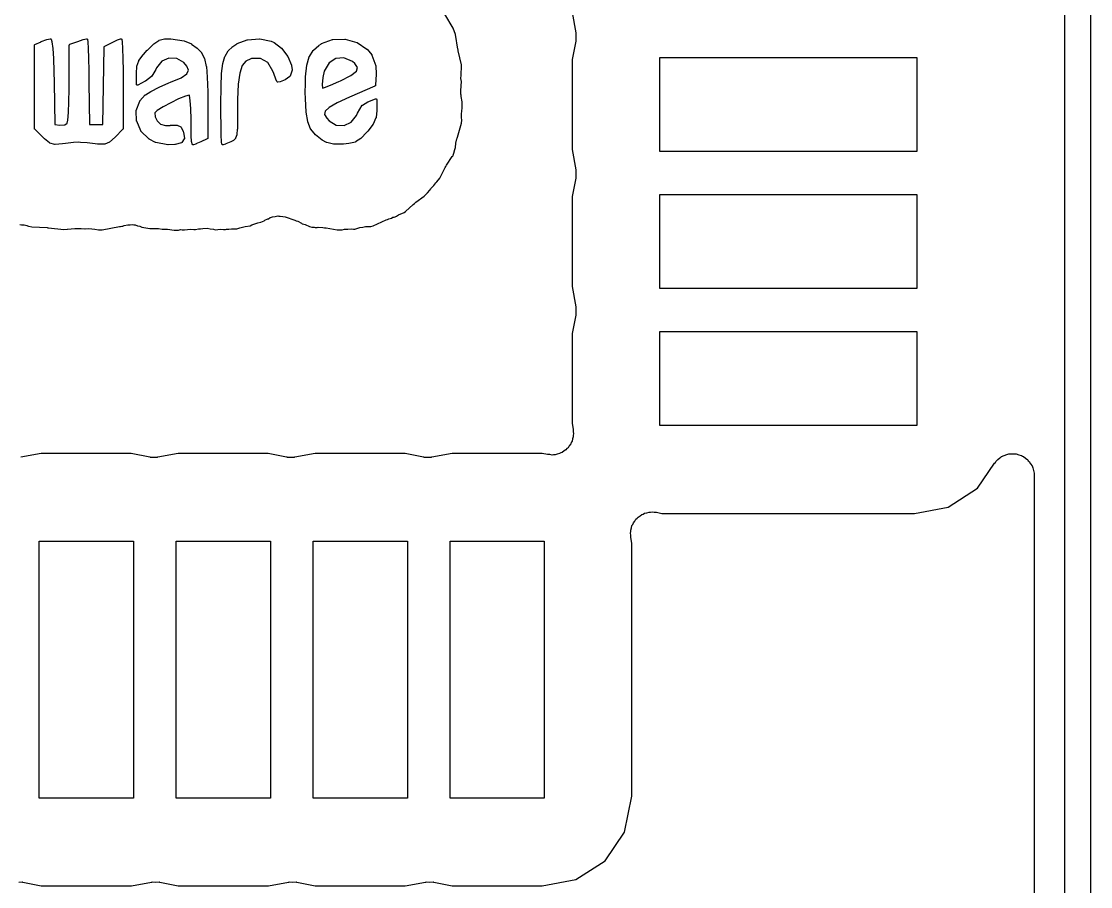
# Model space of a CAD drawing. Extents: x 125.9 to 155.7, y -114.6 to -82.3.
# Drawn here: x 149.4 to 155.65, y -100.49 to -95.44 of the extents above; entities that cross this region are included whole.
import ezdxf

# ---------------------------------------------------------------- set-up
doc = ezdxf.new("R2010")
doc.units = 0
doc.header["$MEASUREMENT"] = 0
doc.layers.add('BLACK', color=7, linetype='CONTINUOUS')

msp = doc.modelspace()

# ---------------------------------------------------------------- linework, layer by layer
at = {"layer": 'Black'}
for p, q in [((155.65, -82.423), (155.65, -114.554)), ((155.5, -114.479), (155.5, -82.498)), ((151.927, -95.4779), (151.878, -95.3959)), ((152.621, -95.386), (152.644, -95.5039)), ((151.941, -95.5153), (151.927, -95.4779)), ((149.521, -95.5561), (149.553, -95.5436)), ((149.521, -95.5562), (149.521, -95.5561)), ((149.553, -95.5436), (149.554, -95.5436)), ((149.554, -95.5434), (149.573, -95.539)), ((149.554, -95.5436), (149.554, -95.5434)), ((149.573, -95.539), (149.573, -95.539)), ((149.573, -95.539), (149.573, -95.539)), ((149.573, -95.539), (149.574, -95.539)), ((149.574, -95.539), (149.574, -95.5389)), ((149.574, -95.5389), (149.574, -95.539)), ((149.574, -95.539), (149.575, -95.539)), ((149.575, -95.539), (149.575, -95.5393)), ((149.575, -95.5393), (149.576, -95.5395)), ((149.576, -95.5395), (149.576, -95.5396)), ((149.576, -95.5396), (149.576, -95.5396)), ((149.576, -95.5396), (149.577, -95.5401)), ((149.577, -95.5401), (149.577, -95.5405)), ((149.577, -95.5405), (149.577, -95.5406)), ((149.577, -95.5406), (149.578, -95.5408)), ((149.578, -95.5408), (149.578, -95.5414)), ((149.578, -95.5414), (149.578, -95.5419)), ((149.578, -95.5419), (149.578, -95.5421)), ((149.578, -95.5421), (149.578, -95.5423)), ((149.578, -95.5423), (149.583, -95.5561)), ((149.583, -95.5561), (149.583, -95.5566)), ((149.688, -95.5711), (149.734, -95.5551)), ((149.734, -95.5551), (149.766, -95.5443)), ((149.734, -95.5551), (149.734, -95.5551)), ((149.734, -95.5551), (149.734, -95.5551)), ((149.766, -95.5442), (149.784, -95.5392)), ((149.766, -95.5443), (149.766, -95.5442)), ((149.766, -95.5443), (149.766, -95.5443)), ((149.784, -95.5391), (149.785, -95.539)), ((149.784, -95.5392), (149.784, -95.5391)), ((149.785, -95.539), (149.785, -95.5389)), ((149.785, -95.5389), (149.786, -95.539)), ((149.786, -95.539), (149.786, -95.5389)), ((149.786, -95.5389), (149.786, -95.539)), ((149.786, -95.539), (149.787, -95.5391)), ((149.787, -95.5391), (149.787, -95.5392)), ((149.787, -95.5392), (149.788, -95.5393)), ((149.788, -95.5393), (149.788, -95.5396)), ((149.788, -95.5396), (149.788, -95.5398)), ((149.788, -95.5398), (149.789, -95.54)), ((149.789, -95.54), (149.789, -95.5402)), ((149.789, -95.5402), (149.789, -95.5407)), ((149.789, -95.5407), (149.79, -95.541)), ((149.79, -95.541), (149.79, -95.5413)), ((149.79, -95.5413), (149.79, -95.5416)), ((149.79, -95.5416), (149.79, -95.5421)), ((149.79, -95.5421), (149.79, -95.5426)), ((149.79, -95.5426), (149.79, -95.5429)), ((149.79, -95.5429), (149.791, -95.5433)), ((149.791, -95.5433), (149.792, -95.557)), ((149.934, -95.5614), (149.965, -95.5463)), ((149.965, -95.5461), (149.984, -95.5393)), ((149.965, -95.5462), (149.965, -95.5461)), ((149.965, -95.5463), (149.965, -95.5462)), ((149.984, -95.5393), (149.985, -95.5391)), ((149.985, -95.539), (149.986, -95.5389)), ((149.985, -95.5391), (149.985, -95.539)), ((149.986, -95.5389), (149.986, -95.5389)), ((149.986, -95.5389), (149.986, -95.5389)), ((149.986, -95.5389), (149.987, -95.539)), ((149.987, -95.539), (149.988, -95.5391)), ((149.988, -95.5391), (149.988, -95.5392)), ((149.988, -95.5392), (149.988, -95.5392)), ((149.988, -95.5392), (149.989, -95.5396)), ((149.989, -95.5396), (149.989, -95.5399)), ((149.989, -95.5399), (149.989, -95.54)), ((149.989, -95.54), (149.989, -95.5401)), ((149.989, -95.5401), (149.99, -95.5406)), ((149.99, -95.5406), (149.99, -95.5411)), ((149.99, -95.5411), (149.99, -95.5413)), ((149.99, -95.5413), (149.991, -95.5414)), ((149.991, -95.5414), (149.991, -95.5421)), ((149.991, -95.5421), (149.991, -95.5427)), ((149.991, -95.5427), (149.991, -95.5429)), ((149.991, -95.5429), (149.991, -95.543)), ((149.991, -95.543), (149.994, -95.5567)), ((150.179, -95.5687), (150.208, -95.549)), ((150.208, -95.5487), (150.209, -95.5483)), ((150.208, -95.549), (150.208, -95.5487)), ((150.209, -95.5483), (150.24, -95.5404)), ((150.24, -95.5404), (150.241, -95.5403)), ((150.241, -95.5402), (150.277, -95.5389)), ((150.241, -95.5403), (150.241, -95.5402)), ((150.277, -95.5389), (150.277, -95.539)), ((150.277, -95.539), (150.277, -95.539)), ((150.277, -95.539), (150.355, -95.5504)), ((150.355, -95.5504), (150.355, -95.5506)), ((150.355, -95.5506), (150.356, -95.5508)), ((150.356, -95.5508), (150.398, -95.5698)), ((150.665, -95.5677), (150.724, -95.5454)), ((150.724, -95.5454), (150.725, -95.5453)), ((150.725, -95.5453), (150.726, -95.5451)), ((150.726, -95.5451), (150.796, -95.5401)), ((150.796, -95.5401), (150.796, -95.5402)), ((150.796, -95.5402), (150.797, -95.5402)), ((150.797, -95.5402), (150.863, -95.5528)), ((150.863, -95.5528), (150.863, -95.553)), ((150.863, -95.553), (150.864, -95.5532)), ((150.864, -95.5532), (150.881, -95.5608)), ((151.158, -95.5677), (151.222, -95.5438)), ((151.222, -95.5438), (151.223, -95.5437)), ((151.223, -95.5437), (151.224, -95.5435)), ((151.224, -95.5435), (151.294, -95.542)), ((151.294, -95.542), (151.295, -95.5421)), ((151.295, -95.5421), (151.296, -95.5422)), ((151.296, -95.5422), (151.364, -95.5611)), ((151.953, -95.5993), (151.941, -95.5153)), ((152.643, -95.5526), (152.621, -95.6605)), ((152.644, -95.548), (152.643, -95.5502)), ((152.643, -95.5502), (152.643, -95.5526)), ((152.644, -95.5039), (152.644, -95.5063)), ((152.644, -95.5063), (152.644, -95.5085)), ((152.644, -95.5085), (152.644, -95.5282)), ((152.644, -95.5282), (152.644, -95.548)), ((149.481, -95.5765), (149.482, -95.5759)), ((149.481, -95.5771), (149.481, -95.5765)), ((149.481, -95.5774), (149.481, -95.5771)), ((149.481, -95.5776), (149.481, -95.5774)), ((149.481, -96.0642), (149.481, -95.5776)), ((149.482, -95.5744), (149.483, -95.5742)), ((149.482, -95.5749), (149.482, -95.5744)), ((149.482, -95.5754), (149.482, -95.5749)), ((149.482, -95.5757), (149.482, -95.5754)), ((149.482, -95.5759), (149.482, -95.5757)), ((149.483, -95.5737), (149.484, -95.5733)), ((149.483, -95.574), (149.483, -95.5737)), ((149.483, -95.5742), (149.483, -95.574)), ((149.484, -95.5731), (149.521, -95.5562)), ((149.484, -95.5732), (149.484, -95.5731)), ((149.484, -95.5733), (149.484, -95.5732)), ((149.521, -95.5562), (149.521, -95.5562)), ((149.583, -95.5566), (149.583, -95.5571)), ((149.583, -95.5571), (149.588, -95.5957)), ((149.588, -95.5957), (149.588, -95.5958)), ((149.588, -95.5958), (149.588, -95.596)), ((149.588, -95.596), (149.592, -95.655)), ((149.684, -95.5758), (149.685, -95.5753)), ((149.684, -95.7957), (149.684, -95.5758)), ((149.685, -95.5729), (149.686, -95.5726)), ((149.685, -95.5732), (149.685, -95.5729)), ((149.685, -95.5737), (149.685, -95.5732)), ((149.685, -95.5741), (149.685, -95.5737)), ((149.685, -95.5745), (149.685, -95.5741)), ((149.685, -95.5748), (149.685, -95.5745)), ((149.685, -95.5753), (149.685, -95.5748)), ((149.686, -95.5719), (149.687, -95.5717)), ((149.686, -95.5723), (149.686, -95.5719)), ((149.686, -95.5726), (149.686, -95.5723)), ((149.687, -95.5713), (149.688, -95.5711)), ((149.687, -95.5715), (149.687, -95.5713)), ((149.687, -95.5717), (149.687, -95.5715)), ((149.792, -95.557), (149.792, -95.5572)), ((149.792, -95.5572), (149.792, -95.5574)), ((149.792, -95.5574), (149.794, -95.5955)), ((149.794, -95.5955), (149.794, -95.5955)), ((149.794, -95.5955), (149.794, -95.5956)), ((149.794, -95.5956), (149.796, -95.6533)), ((149.884, -95.8162), (149.888, -95.5877)), ((149.888, -95.5876), (149.889, -95.5868)), ((149.888, -95.5877), (149.888, -95.5876)), ((149.888, -95.5877), (149.888, -95.5877)), ((149.889, -95.5852), (149.89, -95.5845)), ((149.889, -95.5859), (149.889, -95.5852)), ((149.889, -95.586), (149.889, -95.5859)), ((149.889, -95.5868), (149.889, -95.586)), ((149.889, -95.586), (149.889, -95.586)), ((149.89, -95.584), (149.891, -95.5834)), ((149.89, -95.5844), (149.89, -95.584)), ((149.89, -95.5845), (149.89, -95.5844)), ((149.89, -95.5845), (149.89, -95.5845)), ((149.891, -95.5834), (149.934, -95.5614)), ((149.891, -95.5834), (149.891, -95.5834)), ((149.891, -95.5834), (149.891, -95.5834)), ((149.934, -95.5614), (149.934, -95.5614)), ((149.934, -95.5614), (149.934, -95.5614)), ((149.994, -95.5567), (149.994, -95.5571)), ((149.994, -95.5571), (149.994, -95.5574)), ((149.994, -95.5574), (149.996, -95.5956)), ((149.996, -95.5956), (149.996, -95.5956)), ((149.996, -95.5956), (149.996, -95.5957)), ((149.996, -95.5957), (149.998, -95.6537)), ((150.117, -95.632), (150.14, -95.6061)), ((150.14, -95.6061), (150.141, -95.606)), ((150.141, -95.6059), (150.178, -95.5693)), ((150.141, -95.606), (150.141, -95.6059)), ((150.178, -95.569), (150.179, -95.5687)), ((150.178, -95.5693), (150.178, -95.569)), ((150.398, -95.5698), (150.398, -95.5701)), ((150.398, -95.5701), (150.399, -95.5703)), ((150.399, -95.5703), (150.431, -95.5933)), ((150.431, -95.5933), (150.432, -95.5937)), ((150.432, -95.5937), (150.432, -95.594)), ((150.432, -95.594), (150.456, -95.6197)), ((150.594, -95.641), (150.612, -95.6105)), ((150.612, -95.61), (150.613, -95.6094)), ((150.612, -95.6105), (150.612, -95.61)), ((150.613, -95.6094), (150.638, -95.5855)), ((150.638, -95.5852), (150.639, -95.5849)), ((150.638, -95.5855), (150.638, -95.5852)), ((150.639, -95.5849), (150.663, -95.5682)), ((150.663, -95.5682), (150.664, -95.568)), ((150.664, -95.568), (150.665, -95.5677)), ((150.881, -95.5608), (150.881, -95.5611)), ((150.881, -95.5611), (150.882, -95.5614)), ((150.882, -95.5614), (150.923, -95.5942)), ((150.923, -95.5942), (150.924, -95.5947)), ((150.924, -95.5947), (150.924, -95.5951)), ((150.924, -95.5951), (150.96, -95.6426)), ((151.087, -95.6431), (151.109, -95.6072)), ((151.109, -95.6067), (151.11, -95.6061)), ((151.109, -95.6072), (151.109, -95.6067)), ((151.11, -95.6061), (151.142, -95.5777)), ((151.142, -95.5777), (151.143, -95.5776)), ((151.143, -95.5773), (151.157, -95.5682)), ((151.143, -95.5776), (151.143, -95.5773)), ((151.157, -95.5682), (151.158, -95.5679)), ((151.158, -95.5679), (151.158, -95.5677)), ((151.364, -95.5611), (151.365, -95.5615)), ((151.365, -95.5615), (151.365, -95.5618)), ((151.365, -95.5618), (151.423, -95.5993)), ((151.423, -95.5993), (151.423, -95.5998)), ((151.423, -95.5998), (151.424, -95.6003)), ((151.424, -95.6003), (151.452, -95.6339)), ((151.955, -95.6043), (151.953, -95.5993)), ((151.955, -95.6097), (151.955, -95.6043)), ((151.975, -95.6923), (151.955, -95.6097)), ((149.592, -95.655), (149.592, -95.6551)), ((149.592, -95.6551), (149.592, -95.6552)), ((149.592, -95.6552), (149.595, -95.7305)), ((149.796, -95.6533), (149.796, -95.6533)), ((149.796, -95.6533), (149.796, -95.6534)), ((149.796, -95.6534), (149.798, -95.7261)), ((149.998, -95.6537), (149.998, -95.6538)), ((149.998, -95.6538), (149.998, -95.6538)), ((149.998, -95.6538), (149.999, -95.7271)), ((150.079, -95.6988), (150.091, -95.6673)), ((150.091, -95.666), (150.116, -95.6324)), ((150.091, -95.6667), (150.091, -95.666)), ((150.091, -95.6673), (150.091, -95.6667)), ((150.116, -95.6322), (150.117, -95.632)), ((150.116, -95.6324), (150.116, -95.6322)), ((150.225, -95.6707), (150.194, -95.7091)), ((150.266, -95.6517), (150.225, -95.6707)), ((150.312, -95.6535), (150.266, -95.6517)), ((150.354, -95.6784), (150.312, -95.6535)), ((150.371, -95.6983), (150.354, -95.6784)), ((150.456, -95.6197), (150.457, -95.6203)), ((150.457, -95.6203), (150.457, -95.6209)), ((150.457, -95.6209), (150.474, -95.6541)), ((150.474, -95.6541), (150.474, -95.6547)), ((150.474, -95.6547), (150.474, -95.6552)), ((150.474, -95.6552), (150.484, -95.7007)), ((150.581, -95.6836), (150.593, -95.6421)), ((150.593, -95.6421), (150.594, -95.6416)), ((150.594, -95.6416), (150.594, -95.641)), ((150.716, -95.6695), (150.695, -95.6958)), ((150.744, -95.6559), (150.716, -95.6695)), ((150.748, -95.6552), (150.744, -95.6559)), ((150.802, -95.6544), (150.748, -95.6552)), ((150.844, -95.6784), (150.802, -95.6544)), ((150.874, -95.7277), (150.844, -95.6784)), ((150.96, -95.6426), (150.96, -95.6431)), ((150.96, -95.6431), (150.96, -95.6436)), ((150.96, -95.6436), (150.982, -95.6942)), ((151.072, -95.693), (151.086, -95.6443)), ((151.086, -95.6437), (151.087, -95.6431)), ((151.086, -95.6443), (151.086, -95.6437)), ((151.202, -95.6804), (151.174, -95.728)), ((151.241, -95.654), (151.202, -95.6804)), ((151.288, -95.6504), (151.241, -95.654)), ((151.338, -95.6724), (151.288, -95.6504)), ((151.352, -95.6829), (151.338, -95.6724)), ((151.452, -95.6339), (151.452, -95.6346)), ((151.452, -95.6346), (151.452, -95.6354)), ((151.452, -95.6354), (151.474, -95.6964)), ((152.621, -95.6605), (152.621, -96.186)), ((153.134, -96.1978), (153.134, -95.6478)), ((153.134, -95.6478), (154.634, -95.6478)), ((154.634, -95.6478), (154.634, -96.1978)), ((149.595, -95.7305), (149.595, -95.7305)), ((149.595, -95.7305), (149.595, -95.7306)), ((149.595, -95.7306), (149.596, -95.7942)), ((149.798, -95.7261), (149.798, -95.7261)), ((149.798, -95.7261), (149.798, -95.7261)), ((149.798, -95.7261), (149.799, -95.7942)), ((149.999, -95.7271), (149.999, -95.7271)), ((149.999, -95.7271), (149.999, -95.7272)), ((149.999, -95.7272), (149.999, -95.804)), ((150.076, -95.7402), (150.079, -95.7002)), ((150.076, -95.7403), (150.076, -95.7402)), ((150.076, -95.7405), (150.076, -95.7403)), ((150.076, -95.8059), (150.076, -95.7405)), ((150.079, -95.6995), (150.079, -95.6988)), ((150.079, -95.7002), (150.079, -95.6995)), ((150.19, -95.7195), (150.166, -95.7574)), ((150.194, -95.7091), (150.19, -95.7187)), ((150.19, -95.7187), (150.19, -95.7191)), ((150.19, -95.7191), (150.19, -95.7195)), ((150.337, -95.7664), (150.371, -95.7432)), ((150.381, -95.7224), (150.371, -95.6983)), ((150.371, -95.7432), (150.381, -95.7224)), ((150.484, -95.7007), (150.484, -95.701)), ((150.484, -95.701), (150.485, -95.7013)), ((150.485, -95.7013), (150.49, -95.7638)), ((150.571, -95.8188), (150.574, -95.7418)), ((150.574, -95.7414), (150.581, -95.6844)), ((150.574, -95.7416), (150.574, -95.7414)), ((150.574, -95.7418), (150.574, -95.7416)), ((150.581, -95.684), (150.581, -95.6836)), ((150.581, -95.6844), (150.581, -95.684)), ((150.68, -95.7394), (150.671, -95.8041)), ((150.695, -95.6958), (150.68, -95.7394)), ((150.879, -95.7419), (150.874, -95.7277)), ((150.879, -95.742), (150.879, -95.7419)), ((150.879, -95.7419), (150.879, -95.7419)), ((150.891, -95.7744), (150.879, -95.742)), ((150.986, -95.7227), (150.974, -95.7575)), ((150.982, -95.6942), (150.982, -95.6948)), ((150.982, -95.6948), (150.983, -95.6954)), ((150.983, -95.6954), (150.986, -95.7204)), ((150.986, -95.7204), (150.986, -95.7207)), ((150.986, -95.7207), (150.986, -95.721)), ((150.986, -95.721), (150.986, -95.7216)), ((150.986, -95.7216), (150.986, -95.7221)), ((150.986, -95.7221), (150.986, -95.7224)), ((150.986, -95.7224), (150.986, -95.7227)), ((151.065, -95.7607), (151.072, -95.6939)), ((151.072, -95.6935), (151.072, -95.693)), ((151.072, -95.6939), (151.072, -95.6935)), ((151.174, -95.728), (151.166, -95.766)), ((151.329, -95.7536), (151.361, -95.7278)), ((151.368, -95.7061), (151.352, -95.6829)), ((151.361, -95.7278), (151.368, -95.7061)), ((151.474, -95.6964), (151.474, -95.6971)), ((151.474, -95.6971), (151.475, -95.6979)), ((151.475, -95.6979), (151.476, -95.7461)), ((151.973, -95.7339), (151.976, -95.7156)), ((151.973, -95.7526), (151.973, -95.7339)), ((151.976, -95.7156), (151.975, -95.6923)), ((149.596, -95.7942), (149.596, -95.7942)), ((149.596, -95.7942), (149.596, -95.7942)), ((149.596, -95.7942), (149.6, -96.0403)), ((149.684, -95.8338), (149.684, -95.7957)), ((149.799, -95.7942), (149.799, -95.7942)), ((149.799, -95.7942), (149.799, -95.7942)), ((149.799, -95.7942), (149.803, -96.0397)), ((149.999, -95.804), (149.999, -95.804)), ((149.999, -95.804), (149.999, -95.8041)), ((149.999, -95.8041), (149.999, -96.0642)), ((150.076, -95.8066), (150.076, -95.8059)), ((150.128, -95.7873), (150.084, -95.8104)), ((150.129, -95.787), (150.128, -95.7873)), ((150.164, -95.7586), (150.129, -95.7868)), ((150.129, -95.7868), (150.129, -95.787)), ((150.165, -95.758), (150.164, -95.7586)), ((150.166, -95.7574), (150.165, -95.758)), ((150.209, -95.8222), (150.265, -95.7974)), ((150.265, -95.7974), (150.266, -95.7974)), ((150.266, -95.7973), (150.275, -95.7936)), ((150.266, -95.7974), (150.266, -95.7973)), ((150.275, -95.7936), (150.337, -95.7664)), ((150.49, -95.7638), (150.49, -95.7639)), ((150.49, -95.7639), (150.49, -95.7641)), ((150.49, -95.7641), (150.493, -95.8482)), ((150.671, -95.8041), (150.667, -95.8929)), ((150.891, -95.7745), (150.891, -95.7744)), ((150.891, -95.7746), (150.891, -95.7745)), ((150.897, -95.7895), (150.891, -95.7746)), ((150.898, -95.7901), (150.897, -95.7895)), ((150.898, -95.7907), (150.898, -95.7901)), ((150.898, -95.7908), (150.898, -95.7907)), ((150.898, -95.791), (150.898, -95.7908)), ((150.899, -95.7914), (150.898, -95.791)), ((150.9, -95.7919), (150.899, -95.7914)), ((150.9, -95.792), (150.9, -95.7919)), ((150.9, -95.7919), (150.9, -95.7919)), ((150.9, -95.7922), (150.9, -95.792)), ((150.901, -95.7925), (150.9, -95.7922)), ((150.902, -95.7925), (150.901, -95.7925)), ((150.901, -95.7925), (150.901, -95.7925)), ((150.901, -95.7925), (150.901, -95.7925)), ((150.903, -95.7925), (150.902, -95.7925)), ((150.916, -95.7905), (150.903, -95.7925)), ((150.917, -95.7902), (150.916, -95.7903)), ((150.916, -95.7903), (150.916, -95.7905)), ((150.945, -95.779), (150.917, -95.7902)), ((150.946, -95.7784), (150.945, -95.7787)), ((150.945, -95.7787), (150.945, -95.779)), ((150.972, -95.76), (150.946, -95.7784)), ((150.973, -95.7595), (150.972, -95.76)), ((150.974, -95.7582), (150.973, -95.7588)), ((150.973, -95.7588), (150.973, -95.7589)), ((150.973, -95.7589), (150.973, -95.7591)), ((150.973, -95.7591), (150.973, -95.7595)), ((150.974, -95.7575), (150.974, -95.7582)), ((151.063, -95.8515), (151.064, -95.8051)), ((151.064, -95.8051), (151.065, -95.7611)), ((151.065, -95.7609), (151.065, -95.7607)), ((151.065, -95.7611), (151.065, -95.7609)), ((151.166, -95.766), (151.162, -95.8054)), ((151.162, -95.8054), (151.163, -95.8281)), ((151.211, -95.8094), (151.259, -95.7886)), ((151.259, -95.7886), (151.269, -95.7842)), ((151.269, -95.7842), (151.329, -95.7536)), ((151.476, -95.7466), (151.472, -95.8111)), ((151.476, -95.7461), (151.476, -95.7464)), ((151.476, -95.7464), (151.476, -95.7466)), ((151.972, -95.7713), (151.973, -95.7526)), ((151.975, -95.7896), (151.972, -95.7713)), ((151.972, -95.8417), (151.975, -95.7896)), ((149.682, -95.908), (149.684, -95.8338)), ((149.88, -96.0397), (149.884, -95.8162)), ((150.077, -95.8074), (150.076, -95.8066)), ((150.077, -95.8075), (150.077, -95.8074)), ((150.077, -95.8076), (150.077, -95.8075)), ((150.077, -95.8083), (150.077, -95.8076)), ((150.077, -95.8089), (150.077, -95.8083)), ((150.077, -95.809), (150.077, -95.8089)), ((150.078, -95.8091), (150.077, -95.809)), ((150.078, -95.8096), (150.078, -95.8091)), ((150.079, -95.8101), (150.078, -95.8096)), ((150.079, -95.8102), (150.079, -95.8101)), ((150.08, -95.8105), (150.079, -95.8102)), ((150.079, -95.8102), (150.079, -95.8102)), ((150.08, -95.8108), (150.08, -95.8105)), ((150.081, -95.8108), (150.08, -95.8108)), ((150.08, -95.8108), (150.08, -95.8108)), ((150.08, -95.8108), (150.08, -95.8108)), ((150.082, -95.8109), (150.081, -95.8108)), ((150.083, -95.8106), (150.082, -95.8108)), ((150.082, -95.8108), (150.082, -95.8108)), ((150.082, -95.8108), (150.082, -95.8109)), ((150.084, -95.8104), (150.083, -95.8106)), ((150.097, -95.9016), (150.128, -95.8671)), ((150.128, -95.8667), (150.129, -95.8662)), ((150.128, -95.8671), (150.128, -95.8667)), ((150.129, -95.8662), (150.16, -95.8469)), ((150.16, -95.8467), (150.209, -95.8223)), ((150.16, -95.8469), (150.16, -95.8467)), ((150.16, -95.8469), (150.16, -95.8469)), ((150.209, -95.8223), (150.209, -95.8222)), ((150.209, -95.8223), (150.209, -95.8223)), ((150.493, -95.8482), (150.492, -95.8482)), ((150.492, -95.8482), (150.493, -95.8483)), ((150.493, -95.8483), (150.493, -95.9037)), ((150.57, -95.9205), (150.571, -95.819)), ((150.571, -95.8189), (150.571, -95.8188)), ((150.571, -95.819), (150.571, -95.8189)), ((151.063, -95.8516), (151.063, -95.8515)), ((151.063, -95.8517), (151.063, -95.8516)), ((151.064, -95.8903), (151.063, -95.8517)), ((151.163, -95.8281), (151.176, -95.824)), ((151.176, -95.824), (151.211, -95.8094)), ((151.469, -95.8154), (151.321, -95.8805)), ((151.47, -95.8153), (151.469, -95.8154)), ((151.471, -95.8144), (151.47, -95.8148)), ((151.47, -95.8148), (151.47, -95.8153)), ((151.47, -95.8153), (151.47, -95.8153)), ((151.472, -95.8136), (151.471, -95.8143)), ((151.471, -95.8143), (151.471, -95.8143)), ((151.471, -95.8143), (151.471, -95.8144)), ((151.472, -95.8111), (151.472, -95.8112)), ((151.472, -95.8112), (151.472, -95.8114)), ((151.472, -95.8114), (151.472, -95.8121)), ((151.472, -95.8121), (151.472, -95.8128)), ((151.472, -95.8128), (151.472, -95.8129)), ((151.472, -95.8129), (151.472, -95.813)), ((151.472, -95.813), (151.472, -95.8136)), ((151.971, -95.8623), (151.972, -95.8502)), ((151.973, -95.8688), (151.971, -95.8623)), ((151.972, -95.8502), (151.972, -95.8417)), ((149.68, -95.9698), (149.682, -95.908)), ((150.075, -95.9582), (150.096, -95.9032)), ((150.096, -95.9024), (150.097, -95.9017)), ((150.096, -95.9031), (150.096, -95.9024)), ((150.096, -95.9032), (150.096, -95.9031)), ((150.096, -95.9031), (150.096, -95.9031)), ((150.097, -95.9017), (150.097, -95.9016)), ((150.097, -95.9017), (150.097, -95.9017)), ((150.277, -95.9129), (150.232, -95.9368)), ((150.323, -95.8907), (150.277, -95.9129)), ((150.363, -95.8744), (150.323, -95.8907)), ((150.385, -95.869), (150.363, -95.8744)), ((150.387, -95.8713), (150.385, -95.869)), ((150.391, -95.8997), (150.387, -95.8713)), ((150.394, -95.9477), (150.391, -95.8997)), ((150.493, -95.9037), (150.493, -95.9037)), ((150.493, -95.9037), (150.493, -95.9037)), ((150.493, -95.9037), (150.493, -96.1198)), ((150.57, -95.9206), (150.57, -95.9205)), ((150.57, -95.973), (150.57, -95.9206)), ((150.57, -95.9206), (150.57, -95.9206)), ((150.667, -95.8929), (150.667, -95.9403)), ((151.064, -95.8904), (151.064, -95.8903)), ((151.064, -95.8905), (151.064, -95.8904)), ((151.067, -95.9668), (151.064, -95.8905)), ((151.249, -95.9137), (151.202, -95.94)), ((151.321, -95.8805), (151.249, -95.9137)), ((151.368, -95.9727), (151.395, -95.9277)), ((151.395, -95.9277), (151.396, -95.9275)), ((151.396, -95.9264), (151.397, -95.9263)), ((151.396, -95.9269), (151.396, -95.9264)), ((151.396, -95.9272), (151.396, -95.9269)), ((151.396, -95.9275), (151.396, -95.9272)), ((151.397, -95.9261), (151.429, -95.9069)), ((151.397, -95.9263), (151.397, -95.9261)), ((151.429, -95.9065), (151.473, -95.8901)), ((151.429, -95.9067), (151.429, -95.9065)), ((151.429, -95.9069), (151.429, -95.9067)), ((151.473, -95.89), (151.474, -95.8899)), ((151.473, -95.8901), (151.473, -95.89)), ((151.474, -95.8899), (151.475, -95.8898)), ((151.474, -95.8899), (151.474, -95.8899)), ((151.475, -95.8898), (151.475, -95.8899)), ((151.475, -95.8899), (151.476, -95.8899)), ((151.476, -95.8899), (151.476, -95.89)), ((151.476, -95.89), (151.476, -95.8901)), ((151.476, -95.8901), (151.477, -95.8903)), ((151.477, -95.8903), (151.477, -95.8904)), ((151.477, -95.8904), (151.478, -95.8907)), ((151.478, -95.8907), (151.478, -95.8909)), ((151.478, -95.8909), (151.478, -95.8913)), ((151.478, -95.8913), (151.479, -95.8916)), ((151.479, -95.8916), (151.479, -95.8919)), ((151.479, -95.8919), (151.479, -95.8922)), ((151.479, -95.8922), (151.479, -95.8927)), ((151.479, -95.8927), (151.479, -95.8931)), ((151.479, -95.8931), (151.479, -95.8935)), ((151.479, -95.8935), (151.48, -95.8939)), ((151.48, -95.8939), (151.48, -95.8943)), ((151.48, -95.8943), (151.48, -95.8948)), ((151.48, -95.8948), (151.48, -95.957)), ((151.973, -95.8755), (151.973, -95.8688)), ((151.98, -95.9073), (151.973, -95.8755)), ((151.98, -95.9445), (151.98, -95.9073)), ((149.676, -96.0136), (149.68, -95.9698)), ((150.075, -95.9583), (150.075, -95.9582)), ((150.075, -95.9584), (150.075, -95.9583)), ((150.075, -95.9592), (150.075, -95.9584)), ((150.075, -95.9599), (150.075, -95.9592)), ((150.075, -95.96), (150.075, -95.9599)), ((150.075, -95.9601), (150.075, -95.96)), ((150.077, -96.0192), (150.075, -95.9601)), ((150.198, -95.9579), (150.184, -95.9709)), ((150.184, -95.9709), (150.185, -95.9949)), ((150.232, -95.9368), (150.198, -95.9579)), ((150.396, -96.0084), (150.394, -95.9477)), ((150.57, -95.9731), (150.57, -95.973)), ((150.571, -96.0448), (150.57, -95.9731)), ((150.57, -95.9731), (150.57, -95.9731)), ((150.667, -95.9403), (150.667, -95.9403)), ((150.667, -95.9403), (150.667, -96.0151)), ((151.067, -95.967), (151.067, -95.9668)), ((151.067, -95.9673), (151.067, -95.967)), ((151.077, -96.0231), (151.067, -95.9673)), ((151.179, -95.9617), (151.175, -95.9808)), ((151.175, -95.9808), (151.188, -96.0035)), ((151.202, -95.94), (151.179, -95.9617)), ((151.331, -96.0265), (151.362, -95.9872)), ((151.362, -95.9872), (151.367, -95.9735)), ((151.367, -95.9735), (151.368, -95.9731)), ((151.368, -95.9731), (151.368, -95.9727)), ((151.48, -95.9574), (151.476, -95.9997)), ((151.48, -95.957), (151.48, -95.9572)), ((151.48, -95.9572), (151.48, -95.9574)), ((151.975, -95.9988), (151.976, -95.9797)), ((151.976, -95.9797), (151.977, -95.9606)), ((151.977, -95.9606), (151.98, -95.9445)), ((149.6, -96.0403), (149.63, -96.0445)), ((149.63, -96.0445), (149.659, -96.0413)), ((149.659, -96.0413), (149.672, -96.0321)), ((149.672, -96.0321), (149.676, -96.0136)), ((149.803, -96.0397), (149.88, -96.0397)), ((150.077, -96.0193), (150.077, -96.0192)), ((150.077, -96.0192), (150.077, -96.0192)), ((150.077, -96.0201), (150.077, -96.0193)), ((150.078, -96.0209), (150.077, -96.0201)), ((150.078, -96.021), (150.078, -96.0209)), ((150.078, -96.0209), (150.078, -96.0209)), ((150.102, -96.0768), (150.078, -96.021)), ((150.185, -95.9949), (150.197, -96.0192)), ((150.197, -96.0192), (150.217, -96.0388)), ((150.217, -96.0388), (150.247, -96.0455)), ((150.247, -96.0455), (150.274, -96.0447)), ((150.274, -96.0446), (150.313, -96.044)), ((150.274, -96.0447), (150.274, -96.0446)), ((150.274, -96.0447), (150.274, -96.0447)), ((150.313, -96.044), (150.313, -96.0441)), ((150.313, -96.0441), (150.313, -96.0441)), ((150.313, -96.0441), (150.314, -96.0442)), ((150.314, -96.0442), (150.314, -96.0443)), ((150.314, -96.0443), (150.315, -96.0444)), ((150.315, -96.0444), (150.315, -96.0445)), ((150.315, -96.0445), (150.335, -96.0536)), ((150.335, -96.0536), (150.336, -96.054)), ((150.336, -96.054), (150.337, -96.0545)), ((150.337, -96.0545), (150.337, -96.0545)), ((150.337, -96.0545), (150.337, -96.0545)), ((150.337, -96.0545), (150.337, -96.0552)), ((150.337, -96.0552), (150.338, -96.0558)), ((150.396, -96.0506), (150.396, -96.0084)), ((150.396, -96.0084), (150.396, -96.0084)), ((150.396, -96.0507), (150.396, -96.0506)), ((150.396, -96.0506), (150.396, -96.0506)), ((150.397, -96.1038), (150.396, -96.0507)), ((150.572, -96.1021), (150.571, -96.0448)), ((150.571, -96.0448), (150.571, -96.0448)), ((150.571, -96.0448), (150.571, -96.0448)), ((150.667, -96.0152), (150.666, -96.0662)), ((150.667, -96.0151), (150.667, -96.0151)), ((150.667, -96.0151), (150.667, -96.0152)), ((151.077, -96.0236), (151.077, -96.0231)), ((151.077, -96.0242), (151.077, -96.0236)), ((151.094, -96.0655), (151.077, -96.0242)), ((151.188, -96.0035), (151.202, -96.019)), ((151.202, -96.019), (151.244, -96.0443)), ((151.244, -96.0443), (151.289, -96.046)), ((151.289, -96.046), (151.331, -96.0265)), ((151.46, -96.038), (151.428, -96.079)), ((151.475, -96.0012), (151.46, -96.0369)), ((151.46, -96.0369), (151.46, -96.0374)), ((151.46, -96.0374), (151.46, -96.038)), ((151.476, -96.0005), (151.475, -96.0012)), ((151.476, -95.9997), (151.476, -96.0005)), ((151.951, -96.1137), (151.975, -96.0325)), ((151.977, -96.0151), (151.975, -95.9988)), ((151.975, -96.0325), (151.977, -96.0151)), ((149.481, -96.0644), (149.481, -96.0642)), ((149.481, -96.0646), (149.481, -96.0644)), ((149.481, -96.0653), (149.481, -96.0646)), ((149.482, -96.0659), (149.481, -96.0653)), ((149.482, -96.0661), (149.482, -96.0659)), ((149.482, -96.0663), (149.482, -96.0661)), ((149.482, -96.0668), (149.482, -96.0663)), ((149.482, -96.0674), (149.482, -96.0668)), ((149.483, -96.0675), (149.482, -96.0674)), ((149.483, -96.0677), (149.483, -96.0675)), ((149.529, -96.1137), (149.483, -96.0677)), ((149.539, -96.124), (149.529, -96.1137)), ((149.529, -96.1137), (149.529, -96.1137)), ((149.529, -96.1137), (149.529, -96.1137)), ((149.952, -96.1139), (149.92, -96.1422)), ((149.998, -96.0677), (149.952, -96.1137)), ((149.952, -96.1137), (149.952, -96.1137)), ((149.952, -96.1137), (149.952, -96.1139)), ((149.999, -96.0663), (149.998, -96.0668)), ((149.998, -96.0668), (149.998, -96.0674)), ((149.998, -96.0674), (149.998, -96.0676)), ((149.998, -96.0676), (149.998, -96.0677)), ((149.999, -96.0642), (149.999, -96.0644)), ((149.999, -96.0644), (149.999, -96.0646)), ((149.999, -96.0646), (149.999, -96.0653)), ((149.999, -96.0653), (149.999, -96.0659)), ((149.999, -96.0659), (149.999, -96.0661)), ((149.999, -96.0661), (149.999, -96.0663)), ((150.102, -96.0769), (150.102, -96.0768)), ((150.102, -96.077), (150.102, -96.0769)), ((150.103, -96.0776), (150.102, -96.077)), ((150.103, -96.0783), (150.103, -96.0776)), ((150.103, -96.0784), (150.103, -96.0783)), ((150.103, -96.0783), (150.103, -96.0783)), ((150.149, -96.1239), (150.103, -96.0784)), ((150.338, -96.0558), (150.35, -96.0798)), ((150.35, -96.0798), (150.35, -96.0802)), ((150.35, -96.0802), (150.35, -96.0805)), ((150.35, -96.0805), (150.352, -96.085)), ((150.352, -96.085), (150.352, -96.0854)), ((150.352, -96.0854), (150.352, -96.0858)), ((150.352, -96.0858), (150.357, -96.12)), ((150.397, -96.1039), (150.397, -96.1038)), ((150.397, -96.104), (150.397, -96.1039)), ((150.399, -96.1403), (150.397, -96.104)), ((150.572, -96.1022), (150.572, -96.1021)), ((150.572, -96.1021), (150.572, -96.1021)), ((150.574, -96.1401), (150.572, -96.1022)), ((150.662, -96.1), (150.656, -96.119)), ((150.665, -96.0666), (150.662, -96.099)), ((150.662, -96.099), (150.662, -96.0995)), ((150.662, -96.0995), (150.662, -96.1)), ((150.666, -96.0662), (150.665, -96.0664)), ((150.665, -96.0664), (150.665, -96.0666)), ((151.094, -96.0662), (151.094, -96.0655)), ((151.095, -96.0668), (151.094, -96.0662)), ((151.122, -96.0996), (151.095, -96.0668)), ((151.122, -96.1), (151.122, -96.0996)), ((151.123, -96.1004), (151.122, -96.1)), ((151.162, -96.1308), (151.123, -96.1004)), ((151.423, -96.0847), (151.388, -96.1212)), ((151.428, -96.0792), (151.423, -96.0846)), ((151.423, -96.0846), (151.423, -96.0846)), ((151.423, -96.0846), (151.423, -96.0847)), ((151.428, -96.079), (151.428, -96.0791)), ((151.428, -96.0791), (151.428, -96.0792)), ((151.95, -96.1191), (151.951, -96.1137)), ((149.539, -96.1242), (149.539, -96.124)), ((149.54, -96.1244), (149.539, -96.1242)), ((149.569, -96.1472), (149.54, -96.1244)), ((149.569, -96.1473), (149.569, -96.1472)), ((149.569, -96.1475), (149.569, -96.1473)), ((149.57, -96.1477), (149.569, -96.1475)), ((149.57, -96.1481), (149.57, -96.1477)), ((149.571, -96.1482), (149.57, -96.1481)), ((149.57, -96.1481), (149.57, -96.1481)), ((149.6, -96.1556), (149.571, -96.1482)), ((149.601, -96.1556), (149.6, -96.1556)), ((149.645, -96.1523), (149.601, -96.1557)), ((149.601, -96.1557), (149.601, -96.1556)), ((149.663, -96.1501), (149.645, -96.1523)), ((149.645, -96.1523), (149.645, -96.1523)), ((149.645, -96.1523), (149.645, -96.1523)), ((149.709, -96.1454), (149.663, -96.1501)), ((149.74, -96.1436), (149.709, -96.1454)), ((149.749, -96.1439), (149.74, -96.1436)), ((149.788, -96.1469), (149.749, -96.1439)), ((149.835, -96.1523), (149.788, -96.1469)), ((149.85, -96.1541), (149.835, -96.1523)), ((149.851, -96.1541), (149.85, -96.1541)), ((149.851, -96.1542), (149.851, -96.1541)), ((149.889, -96.1549), (149.851, -96.1542)), ((149.89, -96.1547), (149.889, -96.1549)), ((149.889, -96.1549), (149.889, -96.1549)), ((149.889, -96.1549), (149.889, -96.1549)), ((149.891, -96.1546), (149.89, -96.1547)), ((149.919, -96.1431), (149.891, -96.1545)), ((149.891, -96.1545), (149.891, -96.1545)), ((149.891, -96.1545), (149.891, -96.1546)), ((149.92, -96.1422), (149.919, -96.1426)), ((149.919, -96.1426), (149.919, -96.1431)), ((150.15, -96.1243), (150.149, -96.1239)), ((150.15, -96.1248), (150.15, -96.1243)), ((150.187, -96.1442), (150.15, -96.1248)), ((150.188, -96.1444), (150.187, -96.1442)), ((150.189, -96.1446), (150.188, -96.1444)), ((150.26, -96.1582), (150.189, -96.1446)), ((150.261, -96.1582), (150.26, -96.1582)), ((150.262, -96.1583), (150.261, -96.1582)), ((150.301, -96.1565), (150.262, -96.1583)), ((150.302, -96.1563), (150.301, -96.1565)), ((150.339, -96.1464), (150.302, -96.1563)), ((150.302, -96.1563), (150.302, -96.1563)), ((150.34, -96.146), (150.339, -96.1464)), ((150.339, -96.1464), (150.339, -96.1464)), ((150.339, -96.1464), (150.339, -96.1464)), ((150.341, -96.1457), (150.34, -96.146)), ((150.342, -96.145), (150.341, -96.1456)), ((150.341, -96.1456), (150.341, -96.1456)), ((150.341, -96.1456), (150.341, -96.1457)), ((150.356, -96.1236), (150.342, -96.1444)), ((150.342, -96.1444), (150.342, -96.1444)), ((150.342, -96.1444), (150.342, -96.1444)), ((150.342, -96.1444), (150.342, -96.145)), ((150.357, -96.1227), (150.356, -96.1234)), ((150.356, -96.1234), (150.356, -96.1235)), ((150.356, -96.1235), (150.356, -96.1236)), ((150.357, -96.12), (150.357, -96.1202)), ((150.357, -96.1202), (150.357, -96.1203)), ((150.357, -96.1203), (150.357, -96.121)), ((150.357, -96.121), (150.357, -96.1218)), ((150.357, -96.1218), (150.357, -96.1219)), ((150.357, -96.1219), (150.357, -96.122)), ((150.357, -96.122), (150.357, -96.1227)), ((150.4, -96.1407), (150.399, -96.1403)), ((150.4, -96.141), (150.4, -96.1407)), ((150.402, -96.1545), (150.4, -96.141)), ((150.403, -96.1552), (150.402, -96.1545)), ((150.403, -96.1558), (150.403, -96.1552)), ((150.403, -96.156), (150.403, -96.1558)), ((150.403, -96.1561), (150.403, -96.156)), ((150.403, -96.1566), (150.403, -96.1561)), ((150.404, -96.1572), (150.403, -96.1566)), ((150.404, -96.1573), (150.404, -96.1572)), ((150.404, -96.1574), (150.404, -96.1573)), ((150.405, -96.1578), (150.404, -96.1574)), ((150.405, -96.1581), (150.405, -96.1578)), ((150.405, -96.1582), (150.405, -96.1581)), ((150.406, -96.1583), (150.405, -96.1582)), ((150.406, -96.1584), (150.406, -96.1583)), ((150.407, -96.1585), (150.406, -96.1584)), ((150.408, -96.1584), (150.407, -96.1585)), ((150.407, -96.1585), (150.407, -96.1585)), ((150.407, -96.1585), (150.407, -96.1585)), ((150.409, -96.1583), (150.408, -96.1584)), ((150.423, -96.1538), (150.409, -96.1583)), ((150.424, -96.1536), (150.423, -96.1536)), ((150.423, -96.1536), (150.423, -96.1538)), ((150.453, -96.1413), (150.424, -96.1536)), ((150.49, -96.1244), (150.453, -96.1412)), ((150.453, -96.1412), (150.453, -96.1412)), ((150.453, -96.1412), (150.453, -96.1413)), ((150.491, -96.1237), (150.49, -96.1242)), ((150.49, -96.1242), (150.49, -96.1242)), ((150.49, -96.1242), (150.49, -96.1244)), ((150.492, -96.123), (150.491, -96.1232)), ((150.491, -96.1232), (150.491, -96.1234)), ((150.491, -96.1234), (150.491, -96.1237)), ((150.493, -96.1209), (150.492, -96.1215)), ((150.492, -96.1215), (150.492, -96.1217)), ((150.492, -96.1217), (150.492, -96.122)), ((150.492, -96.122), (150.492, -96.1225)), ((150.492, -96.1225), (150.492, -96.123)), ((150.493, -96.1198), (150.493, -96.1201)), ((150.493, -96.1201), (150.493, -96.1203)), ((150.493, -96.1203), (150.493, -96.1209)), ((150.574, -96.1403), (150.574, -96.1401)), ((150.574, -96.1406), (150.574, -96.1403)), ((150.576, -96.1543), (150.574, -96.1406)), ((150.577, -96.1551), (150.576, -96.1543)), ((150.577, -96.1558), (150.577, -96.1551)), ((150.577, -96.1559), (150.577, -96.1558)), ((150.577, -96.156), (150.577, -96.1559)), ((150.578, -96.1566), (150.577, -96.156)), ((150.578, -96.1572), (150.578, -96.1566)), ((150.578, -96.1573), (150.578, -96.1572)), ((150.578, -96.1572), (150.578, -96.1572)), ((150.579, -96.1577), (150.578, -96.1573)), ((150.579, -96.1581), (150.579, -96.1577)), ((150.58, -96.1581), (150.579, -96.1581)), ((150.58, -96.1582), (150.58, -96.1581)), ((150.58, -96.1583), (150.58, -96.1582)), ((150.581, -96.1585), (150.58, -96.1583)), ((150.582, -96.1584), (150.581, -96.1585)), ((150.581, -96.1585), (150.581, -96.1585)), ((150.581, -96.1585), (150.581, -96.1585)), ((150.583, -96.1583), (150.582, -96.1584)), ((150.597, -96.1538), (150.583, -96.1583)), ((150.598, -96.1536), (150.597, -96.1538)), ((150.627, -96.1413), (150.598, -96.1536)), ((150.598, -96.1536), (150.598, -96.1536)), ((150.628, -96.1408), (150.627, -96.1412)), ((150.627, -96.1412), (150.627, -96.1412)), ((150.627, -96.1412), (150.627, -96.1413)), ((150.643, -96.1328), (150.628, -96.1407)), ((150.628, -96.1407), (150.628, -96.1407)), ((150.628, -96.1407), (150.628, -96.1408)), ((150.644, -96.1323), (150.643, -96.1328)), ((150.645, -96.1318), (150.644, -96.1323)), ((150.655, -96.1209), (150.645, -96.1318)), ((150.656, -96.1195), (150.655, -96.12)), ((150.655, -96.12), (150.655, -96.1206)), ((150.655, -96.1206), (150.655, -96.1207)), ((150.655, -96.1207), (150.655, -96.1209)), ((150.656, -96.119), (150.656, -96.1192)), ((150.656, -96.1192), (150.656, -96.1195)), ((151.162, -96.131), (151.162, -96.1308)), ((151.162, -96.1312), (151.162, -96.131)), ((151.187, -96.145), (151.162, -96.1312)), ((151.188, -96.1453), (151.187, -96.145)), ((151.188, -96.1455), (151.188, -96.1453)), ((151.228, -96.1548), (151.188, -96.1455)), ((151.229, -96.1549), (151.228, -96.1548)), ((151.285, -96.1542), (151.229, -96.155)), ((151.229, -96.155), (151.229, -96.1549)), ((151.286, -96.1542), (151.285, -96.1542)), ((151.317, -96.1513), (151.286, -96.1542)), ((151.286, -96.1542), (151.286, -96.1542)), ((151.318, -96.1511), (151.317, -96.1512)), ((151.317, -96.1512), (151.317, -96.1513)), ((151.356, -96.1421), (151.318, -96.1511)), ((151.357, -96.1415), (151.356, -96.1418)), ((151.356, -96.1418), (151.356, -96.1421)), ((151.387, -96.1219), (151.357, -96.1415)), ((151.388, -96.1215), (151.387, -96.1219)), ((151.388, -96.1212), (151.388, -96.1215)), ((151.936, -96.186), (151.94, -96.1739)), ((151.94, -96.1739), (151.941, -96.1657)), ((151.941, -96.1657), (151.943, -96.1573)), ((151.943, -96.1487), (151.948, -96.1241)), ((151.943, -96.1573), (151.943, -96.1487)), ((151.948, -96.1241), (151.95, -96.1191)), ((151.887, -96.2765), (151.921, -96.2274)), ((151.921, -96.2274), (151.924, -96.224)), ((151.924, -96.224), (151.926, -96.2198)), ((151.926, -96.2197), (151.931, -96.207)), ((151.926, -96.2198), (151.926, -96.2197)), ((151.931, -96.207), (151.936, -96.186)), ((152.621, -96.186), (152.644, -96.3039)), ((154.634, -96.1978), (153.134, -96.1978)), ((151.848, -96.3529), (151.879, -96.2914)), ((151.879, -96.2914), (151.884, -96.2844)), ((151.884, -96.2844), (151.887, -96.2765)), ((152.644, -96.3039), (152.644, -96.3063)), ((151.832, -96.3741), (151.848, -96.3529)), ((152.643, -96.3526), (152.621, -96.4605)), ((152.644, -96.348), (152.643, -96.3502)), ((152.643, -96.3502), (152.643, -96.3526)), ((152.644, -96.3063), (152.644, -96.3085)), ((152.644, -96.3085), (152.644, -96.3282)), ((152.644, -96.3282), (152.644, -96.348)), ((151.776, -96.439), (151.79, -96.4231)), ((151.79, -96.4231), (151.797, -96.4163)), ((151.797, -96.4163), (151.799, -96.4116)), ((151.799, -96.4116), (151.813, -96.3958)), ((151.813, -96.3958), (151.826, -96.3797)), ((151.826, -96.3797), (151.832, -96.3741)), ((151.708, -96.4932), (151.757, -96.4589)), ((151.757, -96.4589), (151.775, -96.4405)), ((151.775, -96.4405), (151.776, -96.4391)), ((151.776, -96.4391), (151.776, -96.439)), ((151.776, -96.4391), (151.776, -96.4391)), ((151.776, -96.4391), (151.776, -96.4391)), ((152.621, -96.4605), (152.621, -96.986)), ((153.134, -96.9978), (153.134, -96.4478)), ((153.134, -96.4478), (154.634, -96.4478)), ((154.634, -96.4478), (154.634, -96.9978)), ((151.608, -96.5668), (151.64, -96.5541)), ((151.64, -96.5541), (151.649, -96.5482)), ((151.649, -96.5482), (151.692, -96.5064)), ((151.692, -96.5064), (151.7, -96.5005)), ((151.7, -96.5005), (151.708, -96.4932)), ((150.769, -96.6198), (150.786, -96.6129)), ((150.786, -96.6129), (150.804, -96.6092)), ((150.804, -96.6092), (150.822, -96.6018)), ((150.822, -96.6018), (150.823, -96.6015)), ((150.823, -96.6015), (150.825, -96.6005)), ((150.825, -96.6005), (150.827, -96.5989)), ((150.827, -96.5989), (150.845, -96.5914)), ((150.845, -96.5914), (150.848, -96.5899)), ((150.848, -96.5899), (150.858, -96.5831)), ((150.858, -96.5831), (150.866, -96.5816)), ((150.866, -96.5816), (150.872, -96.5784)), ((150.872, -96.5784), (150.887, -96.577)), ((150.887, -96.577), (150.902, -96.5738)), ((150.902, -96.5738), (150.909, -96.5748)), ((150.909, -96.5748), (150.916, -96.5741)), ((150.916, -96.5741), (150.931, -96.5778)), ((150.931, -96.5778), (150.945, -96.5798)), ((150.945, -96.5798), (151.001, -96.5977)), ((151.001, -96.5977), (151.009, -96.6022)), ((151.009, -96.6022), (151.019, -96.6051)), ((151.019, -96.6051), (151.041, -96.616)), ((151.041, -96.616), (151.045, -96.6195)), ((151.459, -96.6314), (151.535, -96.5968)), ((151.535, -96.5968), (151.543, -96.5946)), ((151.543, -96.5946), (151.551, -96.5906)), ((151.551, -96.5906), (151.567, -96.5859)), ((151.567, -96.5859), (151.575, -96.5815)), ((151.575, -96.5815), (151.582, -96.5803)), ((151.582, -96.5803), (151.588, -96.578)), ((151.588, -96.578), (151.595, -96.5745)), ((151.595, -96.5745), (151.608, -96.5668)), ((149.396, -96.6243), (149.405, -96.6256)), ((149.405, -96.6256), (149.41, -96.6251)), ((149.41, -96.6251), (149.413, -96.6252)), ((149.413, -96.6252), (149.415, -96.6251)), ((149.415, -96.6251), (149.416, -96.6255)), ((149.416, -96.6255), (149.419, -96.6257)), ((149.419, -96.6257), (149.42, -96.626)), ((149.42, -96.626), (149.421, -96.6259)), ((149.421, -96.6259), (149.437, -96.6303)), ((149.437, -96.6303), (149.44, -96.6307)), ((149.44, -96.6307), (149.441, -96.6314)), ((149.441, -96.6314), (149.441, -96.6315)), ((149.441, -96.6315), (149.446, -96.6328)), ((149.446, -96.6328), (149.448, -96.6329)), ((149.448, -96.6329), (149.465, -96.6372)), ((149.465, -96.6372), (149.555, -96.6419)), ((149.555, -96.6419), (149.559, -96.6428)), ((149.559, -96.6428), (149.563, -96.6426)), ((149.563, -96.6426), (149.653, -96.6532)), ((149.653, -96.6532), (149.672, -96.6518)), ((149.672, -96.6518), (149.673, -96.6513)), ((149.673, -96.6513), (149.674, -96.6512)), ((149.673, -96.6513), (149.673, -96.6513)), ((149.673, -96.6513), (149.673, -96.6513)), ((149.674, -96.6512), (149.695, -96.649)), ((149.695, -96.649), (149.717, -96.6468)), ((149.717, -96.6468), (149.72, -96.647)), ((149.72, -96.647), (149.721, -96.6468)), ((149.721, -96.6468), (149.727, -96.6461)), ((149.727, -96.6461), (149.741, -96.6471)), ((149.741, -96.6471), (149.754, -96.6463)), ((149.754, -96.6463), (149.776, -96.6488)), ((149.776, -96.6488), (149.777, -96.6489)), ((149.777, -96.6489), (149.797, -96.6474)), ((149.777, -96.6489), (149.777, -96.6489)), ((149.797, -96.6474), (149.816, -96.6492)), ((149.816, -96.6492), (149.834, -96.65)), ((149.834, -96.65), (149.854, -96.6543)), ((149.854, -96.6543), (149.876, -96.6547)), ((149.876, -96.6547), (149.977, -96.6349)), ((149.977, -96.6349), (149.984, -96.6348)), ((149.984, -96.6348), (149.992, -96.6329)), ((149.992, -96.6329), (149.997, -96.6325)), ((149.997, -96.6325), (150.004, -96.63)), ((150.004, -96.63), (150.026, -96.6261)), ((150.026, -96.6261), (150.039, -96.626)), ((150.039, -96.626), (150.053, -96.6242)), ((150.053, -96.6242), (150.061, -96.626)), ((150.061, -96.626), (150.07, -96.6259)), ((150.07, -96.6259), (150.083, -96.6305)), ((150.083, -96.6305), (150.096, -96.6333)), ((150.096, -96.6333), (150.108, -96.6383)), ((150.108, -96.6383), (150.155, -96.6472)), ((150.155, -96.6472), (150.205, -96.6467)), ((150.205, -96.6467), (150.226, -96.6502)), ((150.226, -96.6503), (150.23, -96.65)), ((150.226, -96.6502), (150.226, -96.6503)), ((150.23, -96.65), (150.244, -96.6515)), ((150.244, -96.6515), (150.258, -96.6512)), ((150.258, -96.6512), (150.297, -96.6572)), ((150.297, -96.6572), (150.32, -96.6561)), ((150.32, -96.6561), (150.322, -96.656)), ((150.322, -96.656), (150.333, -96.6533)), ((150.333, -96.6533), (150.344, -96.6545)), ((150.344, -96.6545), (150.355, -96.6538)), ((150.355, -96.6538), (150.358, -96.6546)), ((150.358, -96.6546), (150.392, -96.6509)), ((150.392, -96.6509), (150.411, -96.6521)), ((150.411, -96.6521), (150.422, -96.6523)), ((150.422, -96.6523), (150.439, -96.6487)), ((150.439, -96.6487), (150.451, -96.6483)), ((150.451, -96.6483), (150.464, -96.6461)), ((150.464, -96.6461), (150.49, -96.6459)), ((150.49, -96.6459), (150.508, -96.649)), ((150.508, -96.649), (150.527, -96.651)), ((150.527, -96.651), (150.537, -96.6541)), ((150.537, -96.6541), (150.567, -96.6509)), ((150.567, -96.6509), (150.585, -96.6521)), ((150.585, -96.6521), (150.596, -96.6523)), ((150.596, -96.6523), (150.602, -96.651)), ((150.602, -96.651), (150.617, -96.6506)), ((150.617, -96.6506), (150.632, -96.6485)), ((150.632, -96.6485), (150.662, -96.6496)), ((150.662, -96.6496), (150.681, -96.6424)), ((150.681, -96.6424), (150.696, -96.6395)), ((150.696, -96.6395), (150.712, -96.6351)), ((150.712, -96.6351), (150.74, -96.6321)), ((150.74, -96.6321), (150.751, -96.6259)), ((150.751, -96.6259), (150.769, -96.6198)), ((151.045, -96.6195), (151.047, -96.6201)), ((151.047, -96.6201), (151.062, -96.624)), ((151.062, -96.624), (151.087, -96.6353)), ((151.087, -96.6353), (151.102, -96.6389)), ((151.102, -96.6389), (151.114, -96.6393)), ((151.114, -96.6393), (151.121, -96.6408)), ((151.121, -96.6408), (151.125, -96.6405)), ((151.125, -96.6405), (151.132, -96.6411)), ((151.132, -96.6411), (151.139, -96.6401)), ((151.139, -96.6401), (151.166, -96.641)), ((151.166, -96.641), (151.176, -96.643)), ((151.176, -96.643), (151.185, -96.6431)), ((151.185, -96.6431), (151.249, -96.6548)), ((151.249, -96.6548), (151.279, -96.6543)), ((151.279, -96.6543), (151.292, -96.6516)), ((151.292, -96.6516), (151.312, -96.6509)), ((151.312, -96.6509), (151.332, -96.6495)), ((151.332, -96.6495), (151.345, -96.6508)), ((151.345, -96.6508), (151.352, -96.6502)), ((151.352, -96.6502), (151.382, -96.641)), ((151.382, -96.641), (151.398, -96.6392)), ((151.398, -96.6392), (151.414, -96.6358)), ((151.414, -96.6358), (151.446, -96.6346)), ((151.446, -96.6346), (151.459, -96.6314)), ((152.621, -96.986), (152.644, -97.1039)), ((154.634, -96.9978), (153.134, -96.9978)), ((152.644, -97.1039), (152.644, -97.1063)), ((152.644, -97.1063), (152.644, -97.1085)), ((152.644, -97.1085), (152.644, -97.1282)), ((152.643, -97.1526), (152.621, -97.2605)), ((152.644, -97.148), (152.643, -97.1502)), ((152.643, -97.1502), (152.643, -97.1526)), ((152.644, -97.1282), (152.644, -97.148)), ((152.621, -97.2605), (152.621, -97.786)), ((153.134, -97.7978), (153.134, -97.2478)), ((153.134, -97.2478), (154.634, -97.2478)), ((154.634, -97.2478), (154.634, -97.7978)), ((152.621, -97.786), (152.628, -97.819)), ((154.634, -97.7978), (153.134, -97.7978)), ((152.628, -97.8631), (152.624, -97.8757)), ((152.628, -97.819), (152.628, -97.8324)), ((152.628, -97.8324), (152.63, -97.8457)), ((152.63, -97.8457), (152.628, -97.8543)), ((152.628, -97.8543), (152.628, -97.8631)), ((152.598, -97.9265), (152.591, -97.932)), ((152.605, -97.9151), (152.598, -97.9265)), ((152.613, -97.9047), (152.605, -97.9151)), ((152.616, -97.8964), (152.613, -97.9047)), ((152.621, -97.8889), (152.616, -97.8964)), ((152.624, -97.8757), (152.621, -97.8889)), ((149.52, -97.9605), (149.402, -97.9827)), ((150.046, -97.9605), (149.52, -97.9605)), ((150.154, -97.9824), (150.046, -97.9605)), ((150.156, -97.9824), (150.154, -97.9824)), ((150.158, -97.9832), (150.156, -97.9824)), ((150.178, -97.983), (150.158, -97.9832)), ((150.198, -97.9835), (150.178, -97.983)), ((150.2, -97.9827), (150.198, -97.9835)), ((150.202, -97.9827), (150.2, -97.9827)), ((150.32, -97.9605), (150.202, -97.9827)), ((150.846, -97.9605), (150.32, -97.9605)), ((150.954, -97.9824), (150.846, -97.9605)), ((150.956, -97.9824), (150.954, -97.9824)), ((150.958, -97.9832), (150.956, -97.9824)), ((150.978, -97.983), (150.958, -97.9832)), ((150.998, -97.9835), (150.978, -97.983)), ((151, -97.9827), (150.998, -97.9835)), ((151.002, -97.9827), (151, -97.9827)), ((151.12, -97.9605), (151.002, -97.9827)), ((151.646, -97.9605), (151.12, -97.9605)), ((151.754, -97.9824), (151.646, -97.9605)), ((151.756, -97.9824), (151.754, -97.9824)), ((151.758, -97.9832), (151.756, -97.9824)), ((151.778, -97.983), (151.758, -97.9832)), ((151.798, -97.9835), (151.778, -97.983)), ((151.8, -97.9827), (151.798, -97.9835)), ((151.802, -97.9827), (151.8, -97.9827)), ((151.92, -97.9605), (151.802, -97.9827)), ((152.446, -97.9605), (151.92, -97.9605)), ((152.478, -97.9669), (152.446, -97.9605)), ((152.491, -97.9673), (152.478, -97.9669)), ((152.504, -97.9694), (152.491, -97.9673)), ((152.513, -97.9678), (152.504, -97.9694)), ((152.522, -97.968), (152.513, -97.9678)), ((152.534, -97.9638), (152.522, -97.968)), ((152.548, -97.9613), (152.534, -97.9638)), ((152.555, -97.9568), (152.548, -97.9613)), ((152.563, -97.954), (152.555, -97.9568)), ((152.574, -97.9456), (152.563, -97.954)), ((152.585, -97.9388), (152.574, -97.9456)), ((152.591, -97.932), (152.585, -97.9388)), ((155.109, -97.9964), (155.12, -97.9851)), ((155.12, -97.9851), (155.126, -97.9823)), ((155.126, -97.9823), (155.13, -97.9783)), ((155.13, -97.9783), (155.145, -97.9728)), ((155.145, -97.9728), (155.16, -97.966)), ((155.16, -97.966), (155.166, -97.9653)), ((155.166, -97.9653), (155.172, -97.9632)), ((155.172, -97.9632), (155.188, -97.9632)), ((155.188, -97.9632), (155.204, -97.9616)), ((155.204, -97.9616), (155.21, -97.9632)), ((155.21, -97.9632), (155.216, -97.9632)), ((155.216, -97.9632), (155.231, -97.9686)), ((155.231, -97.9686), (155.246, -97.9725)), ((155.246, -97.9725), (155.252, -97.9761)), ((155.252, -97.9761), (155.257, -97.9783)), ((155.257, -97.9783), (155.27, -97.9885)), ((155.27, -97.9885), (155.283, -97.9974)), ((154.989, -98.1632), (155.089, -98.0166)), ((155.089, -98.0166), (155.094, -98.0121)), ((155.094, -98.0121), (155.097, -98.0066)), ((155.097, -98.0066), (155.109, -97.9964)), ((155.283, -97.9974), (155.286, -98.0026)), ((155.286, -98.0026), (155.291, -98.0066)), ((155.291, -98.0066), (155.299, -98.0204)), ((155.299, -98.0204), (155.308, -98.0333)), ((155.308, -98.0333), (155.31, -98.0393)), ((155.31, -98.0393), (155.313, -98.0448)), ((155.313, -98.0448), (155.316, -98.0604)), ((155.316, -98.0604), (155.32, -98.0757)), ((155.32, -98.0757), (155.32, -98.082)), ((155.32, -98.082), (155.321, -98.0883)), ((155.321, -98.0883), (155.321, -114.046)), ((154.818, -98.2731), (154.989, -98.1632)), ((153.058, -98.3068), (153.071, -98.3026)), ((153.071, -98.3026), (153.079, -98.3028)), ((153.079, -98.3028), (153.088, -98.3012)), ((153.088, -98.3012), (153.101, -98.3033)), ((153.101, -98.3033), (153.115, -98.3037)), ((153.115, -98.3037), (153.146, -98.3101)), ((154.622, -98.3101), (154.818, -98.2731)), ((152.976, -98.3742), (152.979, -98.3659)), ((152.979, -98.3659), (152.987, -98.3555)), ((152.987, -98.3555), (152.994, -98.3441)), ((152.994, -98.3441), (153.001, -98.3386)), ((153.001, -98.3386), (153.007, -98.3318)), ((153.007, -98.3318), (153.018, -98.325)), ((153.018, -98.325), (153.029, -98.3166)), ((153.029, -98.3166), (153.037, -98.3138)), ((153.037, -98.3138), (153.045, -98.3093)), ((153.045, -98.3093), (153.058, -98.3068)), ((153.146, -98.3101), (154.622, -98.3101)), ((152.963, -98.4249), (152.964, -98.4163)), ((152.965, -98.4382), (152.963, -98.4249)), ((152.964, -98.4075), (152.969, -98.3949)), ((152.964, -98.4163), (152.964, -98.4075)), ((152.969, -98.3949), (152.971, -98.3817)), ((152.971, -98.3817), (152.976, -98.3742)), ((149.509, -99.9728), (149.509, -98.4728)), ((149.509, -98.4728), (150.059, -98.4728)), ((150.059, -98.4728), (150.059, -99.9728)), ((150.309, -99.9728), (150.309, -98.4728)), ((150.309, -98.4728), (150.859, -98.4728)), ((150.859, -98.4728), (150.859, -99.9728)), ((151.109, -99.9728), (151.109, -98.4728)), ((151.109, -98.4728), (151.659, -98.4728)), ((151.659, -98.4728), (151.659, -99.9728)), ((151.909, -99.9728), (151.909, -98.4728)), ((151.909, -98.4728), (152.459, -98.4728)), ((152.459, -98.4728), (152.459, -99.9728)), ((152.965, -98.4516), (152.965, -98.4382)), ((152.971, -98.4846), (152.965, -98.4516)), ((152.971, -99.9601), (152.971, -98.4846)), ((150.059, -99.9728), (149.509, -99.9728)), ((150.859, -99.9728), (150.309, -99.9728)), ((151.659, -99.9728), (151.109, -99.9728)), ((152.459, -99.9728), (151.909, -99.9728)), ((152.928, -100.171), (152.971, -99.9601)), ((152.814, -100.338), (152.928, -100.171)), ((152.643, -100.448), (152.814, -100.338)), ((149.389, -100.463), (149.409, -100.462)), ((149.409, -100.462), (149.411, -100.463)), ((149.411, -100.463), (149.413, -100.463)), ((149.413, -100.463), (149.521, -100.485)), ((149.521, -100.485), (150.047, -100.485)), ((150.047, -100.485), (150.165, -100.463)), ((150.165, -100.463), (150.167, -100.463)), ((150.167, -100.463), (150.169, -100.462)), ((150.169, -100.462), (150.189, -100.463)), ((150.189, -100.463), (150.209, -100.462)), ((150.209, -100.462), (150.211, -100.463)), ((150.211, -100.463), (150.213, -100.463)), ((150.213, -100.463), (150.321, -100.485)), ((150.321, -100.485), (150.847, -100.485)), ((150.847, -100.485), (150.965, -100.463)), ((150.965, -100.463), (150.967, -100.463)), ((150.967, -100.463), (150.969, -100.462)), ((150.969, -100.462), (150.989, -100.463)), ((150.989, -100.463), (151.009, -100.462)), ((151.009, -100.462), (151.011, -100.463)), ((151.011, -100.463), (151.013, -100.463)), ((151.013, -100.463), (151.121, -100.485)), ((151.121, -100.485), (151.647, -100.485)), ((151.647, -100.485), (151.765, -100.463)), ((151.765, -100.463), (151.767, -100.463)), ((151.767, -100.463), (151.769, -100.462)), ((151.769, -100.462), (151.789, -100.463)), ((151.789, -100.463), (151.809, -100.462)), ((151.809, -100.462), (151.811, -100.463)), ((151.811, -100.463), (151.813, -100.463)), ((151.813, -100.463), (151.921, -100.485)), ((151.921, -100.485), (152.447, -100.485)), ((152.447, -100.485), (152.643, -100.448))]:
    msp.add_line(p, q, dxfattribs=at)

doc.saveas('drawing.dxf')
